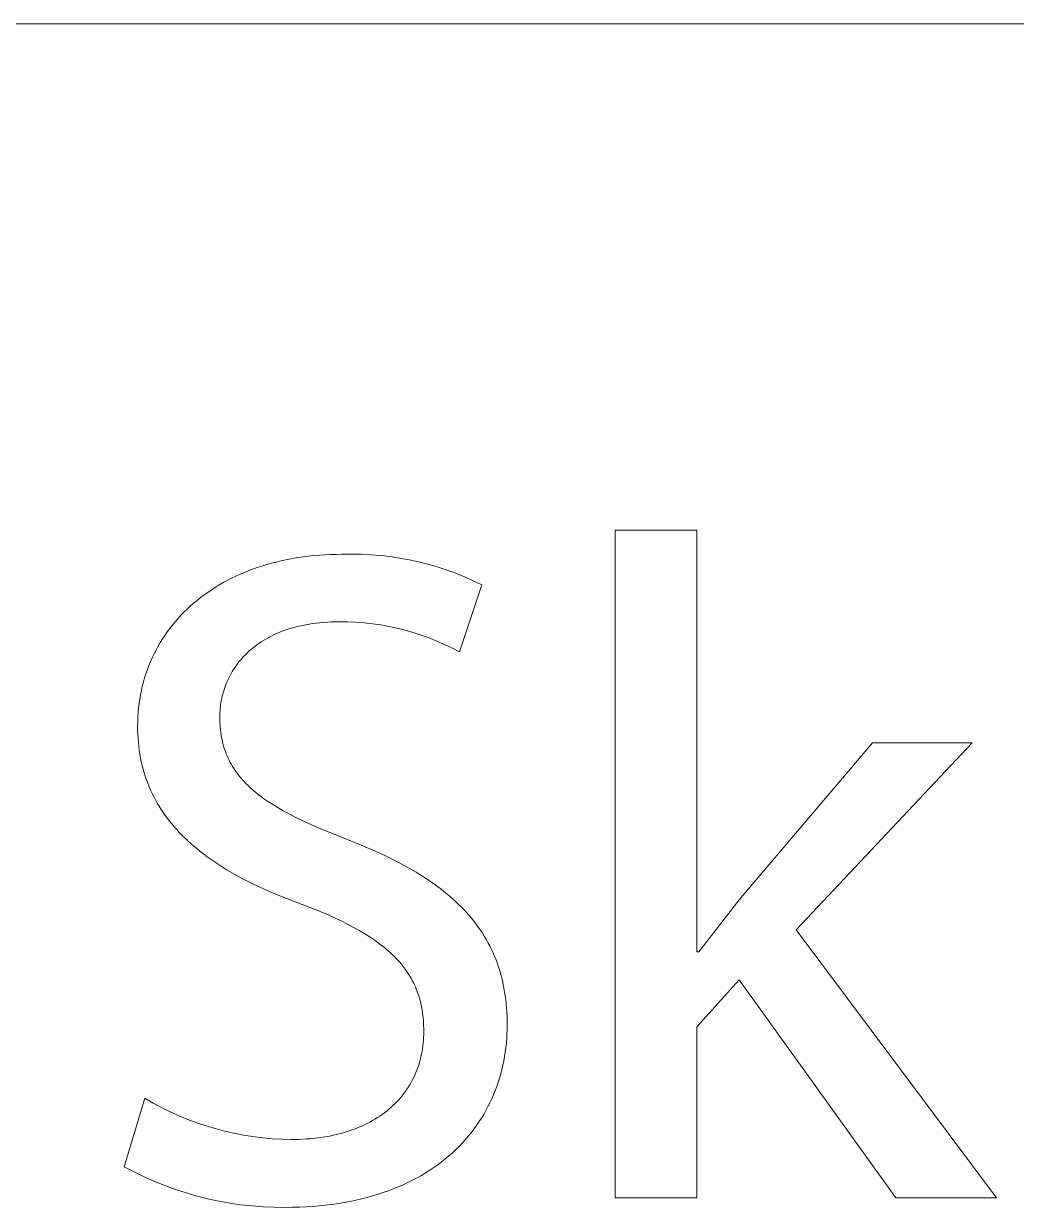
# Model space of a CAD drawing. Header units: millimetres. Extents: x -582 to 3448, y -204 to 2611.
# Drawn here: x 3112.7 to 3155.4, y -29.8 to 21 of the extents above; entities that cross this region are included whole.
import ezdxf

# ---------------------------------------------------------------- set-up
doc = ezdxf.new("R2010")
doc.units = ezdxf.units.MM
doc.header["$MEASUREMENT"] = 0
doc.layers.add('Domyślny', color=7, linetype='Continuous', true_color=0x000000)

msp = doc.modelspace()

# ---------------------------------------------------------------- linework, layer by layer
at = {"layer": 'Domyślny', "color": 18, "lineweight": 15, "true_color": 0x000000}
for p, q in [((1925.065, 21.042), (3448.113, 21.042)), ((3138.13, -29.361), (3138.13, -0.708)), ((3138.13, -0.708), (3141.646, -0.708)), ((3141.646, -0.708), (3141.646, -18.799)), ((3123.62, -2.057), (3123.835, -2.007)), ((3123.835, -2.007), (3124.053, -1.961)), ((3124.053, -1.961), (3124.274, -1.92)), ((3124.274, -1.92), (3124.498, -1.882)), ((3124.498, -1.882), (3124.725, -1.849)), ((3124.725, -1.849), (3124.955, -1.82)), ((3124.955, -1.82), (3125.188, -1.796)), ((3125.188, -1.796), (3125.424, -1.775)), ((3125.424, -1.775), (3125.662, -1.76)), ((3125.662, -1.76), (3125.903, -1.748)), ((3125.903, -1.748), (3126.147, -1.741)), ((3126.147, -1.741), (3126.394, -1.739)), ((3126.394, -1.739), (3126.808, -1.731)), ((3126.808, -1.731), (3127.223, -1.738)), ((3127.223, -1.738), (3127.637, -1.758)), ((3127.637, -1.758), (3128.05, -1.792)), ((3128.05, -1.792), (3128.462, -1.839)), ((3128.462, -1.839), (3128.872, -1.901)), ((3128.872, -1.901), (3129.28, -1.976)), ((3129.28, -1.976), (3129.685, -2.064)), ((3122.015, -2.597), (3122.204, -2.516)), ((3122.204, -2.516), (3122.396, -2.439)), ((3122.396, -2.439), (3122.592, -2.366)), ((3122.592, -2.366), (3122.791, -2.296)), ((3122.791, -2.296), (3122.994, -2.23)), ((3122.994, -2.23), (3123.199, -2.169)), ((3123.199, -2.169), (3123.408, -2.111)), ((3123.408, -2.111), (3123.62, -2.057)), ((3129.685, -2.064), (3130.087, -2.166)), ((3130.087, -2.166), (3130.485, -2.282)), ((3130.485, -2.282), (3130.879, -2.41)), ((3130.879, -2.41), (3131.269, -2.552)), ((3121.121, -3.055), (3121.293, -2.956)), ((3121.293, -2.956), (3121.468, -2.861)), ((3121.468, -2.861), (3121.647, -2.769)), ((3121.647, -2.769), (3121.829, -2.681)), ((3121.829, -2.681), (3122.015, -2.597)), ((3131.269, -2.552), (3131.653, -2.707)), ((3131.653, -2.707), (3132.032, -2.874)), ((3132.032, -2.874), (3132.406, -3.054)), ((3120.317, -3.599), (3120.471, -3.484)), ((3120.471, -3.484), (3120.628, -3.372)), ((3120.628, -3.372), (3120.788, -3.263)), ((3120.788, -3.263), (3120.953, -3.157)), ((3120.953, -3.157), (3121.121, -3.055)), ((3132.406, -3.054), (3131.44, -5.926)), ((3119.742, -4.092), (3119.88, -3.964)), ((3119.88, -3.964), (3120.022, -3.839)), ((3120.022, -3.839), (3120.168, -3.718)), ((3120.168, -3.718), (3120.317, -3.599)), ((3119.231, -4.633), (3119.353, -4.494)), ((3119.353, -4.494), (3119.479, -4.357)), ((3119.479, -4.357), (3119.608, -4.223)), ((3119.608, -4.223), (3119.742, -4.092)), ((3118.785, -5.22), (3118.89, -5.069)), ((3118.89, -5.069), (3118.999, -4.921)), ((3118.999, -4.921), (3119.113, -4.776)), ((3119.113, -4.776), (3119.231, -4.633)), ((3123.788, -5.058), (3123.67, -5.106)), ((3123.909, -5.013), (3123.788, -5.058)), ((3124.033, -4.97), (3123.909, -5.013)), ((3124.16, -4.929), (3124.033, -4.97)), ((3124.291, -4.89), (3124.16, -4.929)), ((3124.424, -4.854), (3124.291, -4.89)), ((3124.561, -4.821), (3124.424, -4.854)), ((3124.7, -4.79), (3124.561, -4.821)), ((3124.843, -4.762), (3124.7, -4.79)), ((3124.989, -4.737), (3124.843, -4.762)), ((3125.138, -4.714), (3124.989, -4.737)), ((3125.29, -4.694), (3125.138, -4.714)), ((3125.446, -4.677), (3125.29, -4.694)), ((3125.605, -4.663), (3125.446, -4.677)), ((3125.767, -4.652), (3125.605, -4.663)), ((3125.932, -4.644), (3125.767, -4.652)), ((3126.101, -4.64), (3125.932, -4.644)), ((3126.273, -4.638), (3126.101, -4.64)), ((3126.632, -4.641), (3126.273, -4.638)), ((3126.99, -4.656), (3126.632, -4.641)), ((3127.348, -4.684), (3126.99, -4.656)), ((3127.704, -4.723), (3127.348, -4.684)), ((3128.059, -4.774), (3127.704, -4.723)), ((3128.413, -4.838), (3128.059, -4.774)), ((3128.763, -4.913), (3128.413, -4.838)), ((3129.112, -4.999), (3128.763, -4.913)), ((3129.457, -5.098), (3129.112, -4.999)), ((3118.495, -5.688), (3118.587, -5.529)), ((3118.587, -5.529), (3118.684, -5.373)), ((3118.684, -5.373), (3118.785, -5.22)), ((3122.83, -5.562), (3122.738, -5.627)), ((3122.925, -5.498), (3122.83, -5.562)), ((3123.023, -5.436), (3122.925, -5.498)), ((3123.123, -5.376), (3123.023, -5.436)), ((3123.227, -5.318), (3123.123, -5.376)), ((3123.333, -5.262), (3123.227, -5.318)), ((3123.442, -5.208), (3123.333, -5.262)), ((3123.555, -5.156), (3123.442, -5.208)), ((3123.67, -5.106), (3123.555, -5.156)), ((3129.798, -5.208), (3129.457, -5.098)), ((3130.136, -5.329), (3129.798, -5.208)), ((3130.469, -5.462), (3130.136, -5.329)), ((3130.798, -5.606), (3130.469, -5.462)), ((3118.244, -6.178), (3118.323, -6.012)), ((3118.323, -6.012), (3118.407, -5.849)), ((3118.407, -5.849), (3118.495, -5.688)), ((3122.245, -6.051), (3122.172, -6.126)), ((3122.32, -5.977), (3122.245, -6.051)), ((3122.399, -5.904), (3122.32, -5.977)), ((3122.479, -5.832), (3122.399, -5.904)), ((3122.563, -5.762), (3122.479, -5.832)), ((3122.649, -5.694), (3122.563, -5.762)), ((3122.738, -5.627), (3122.649, -5.694)), ((3131.121, -5.761), (3130.798, -5.606)), ((3131.44, -5.926), (3131.121, -5.761)), ((3118.034, -6.689), (3118.1, -6.517)), ((3118.1, -6.517), (3118.17, -6.346)), ((3118.17, -6.346), (3118.244, -6.178)), ((3121.792, -6.604), (3121.737, -6.687)), ((3121.849, -6.522), (3121.792, -6.604)), ((3121.908, -6.441), (3121.849, -6.522)), ((3121.97, -6.36), (3121.908, -6.441)), ((3122.035, -6.281), (3121.97, -6.36)), ((3122.102, -6.203), (3122.035, -6.281)), ((3122.172, -6.126), (3122.102, -6.203)), ((3117.866, -7.221), (3117.917, -7.042)), ((3117.917, -7.042), (3117.973, -6.864)), ((3117.973, -6.864), (3118.034, -6.689)), ((3121.503, -7.113), (3121.463, -7.2)), ((3121.545, -7.027), (3121.503, -7.113)), ((3121.589, -6.941), (3121.545, -7.027)), ((3121.636, -6.855), (3121.589, -6.941)), ((3121.685, -6.771), (3121.636, -6.855)), ((3121.737, -6.687), (3121.685, -6.771)), ((3117.74, -7.771), (3117.777, -7.586)), ((3117.777, -7.586), (3117.819, -7.402)), ((3117.819, -7.402), (3117.866, -7.221)), ((3121.329, -7.553), (3121.302, -7.641)), ((3121.359, -7.464), (3121.329, -7.553)), ((3121.392, -7.376), (3121.359, -7.464)), ((3121.426, -7.288), (3121.392, -7.376)), ((3121.463, -7.2), (3121.426, -7.288)), ((3117.68, -8.148), (3117.707, -7.958)), ((3117.707, -7.958), (3117.74, -7.771)), ((3121.198, -8.087), (3121.184, -8.176)), ((3121.214, -7.998), (3121.198, -8.087)), ((3121.233, -7.909), (3121.214, -7.998)), ((3121.254, -7.82), (3121.233, -7.909)), ((3121.277, -7.73), (3121.254, -7.82)), ((3121.302, -7.641), (3121.277, -7.73)), ((3117.627, -8.726), (3117.639, -8.531)), ((3117.639, -8.531), (3117.657, -8.339)), ((3117.657, -8.339), (3117.68, -8.148)), ((3121.147, -8.617), (3121.146, -8.704)), ((3121.15, -8.53), (3121.147, -8.617)), ((3121.156, -8.442), (3121.15, -8.53)), ((3121.163, -8.353), (3121.156, -8.442)), ((3121.173, -8.265), (3121.163, -8.353)), ((3121.184, -8.176), (3121.173, -8.265)), ((3117.616, -9.12), (3117.619, -8.922)), ((3117.618, -9.299), (3117.616, -9.12)), ((3117.619, -8.922), (3117.627, -8.726)), ((3121.146, -8.704), (3121.147, -8.823)), ((3121.147, -8.823), (3121.151, -8.94)), ((3121.151, -8.94), (3121.157, -9.055)), ((3121.157, -9.055), (3121.166, -9.168)), ((3117.624, -9.475), (3117.618, -9.299)), ((3117.634, -9.648), (3117.624, -9.475)), ((3117.648, -9.82), (3117.634, -9.648)), ((3121.166, -9.168), (3121.177, -9.279)), ((3121.177, -9.279), (3121.19, -9.389)), ((3121.19, -9.389), (3121.206, -9.497)), ((3121.206, -9.497), (3121.224, -9.603)), ((3121.224, -9.603), (3121.245, -9.708)), ((3117.666, -9.989), (3117.648, -9.82)), ((3117.688, -10.156), (3117.666, -9.989)), ((3117.713, -10.322), (3117.688, -10.156)), ((3121.245, -9.708), (3121.269, -9.811)), ((3121.269, -9.811), (3121.295, -9.912)), ((3121.295, -9.912), (3121.323, -10.012)), ((3121.323, -10.012), (3121.354, -10.111)), ((3121.354, -10.111), (3121.388, -10.208)), ((3143.458, -16.572), (3149.188, -9.834)), ((3153.47, -9.834), (3145.914, -17.86)), ((3149.188, -9.834), (3153.47, -9.834)), ((3117.742, -10.485), (3117.713, -10.322)), ((3117.775, -10.645), (3117.742, -10.485)), ((3117.812, -10.804), (3117.775, -10.645)), ((3121.388, -10.208), (3121.424, -10.304)), ((3121.424, -10.304), (3121.463, -10.398)), ((3121.463, -10.398), (3121.504, -10.491)), ((3121.504, -10.491), (3121.548, -10.583)), ((3121.548, -10.583), (3121.595, -10.673)), ((3117.853, -10.961), (3117.812, -10.804)), ((3117.897, -11.116), (3117.853, -10.961)), ((3117.945, -11.269), (3117.897, -11.116)), ((3121.595, -10.673), (3121.644, -10.762)), ((3121.644, -10.762), (3121.695, -10.85)), ((3121.695, -10.85), (3121.75, -10.937)), ((3121.75, -10.937), (3121.807, -11.022)), ((3121.807, -11.022), (3121.867, -11.107)), ((3121.867, -11.107), (3121.929, -11.19)), ((3117.997, -11.419), (3117.945, -11.269)), ((3118.053, -11.568), (3117.997, -11.419)), ((3118.112, -11.715), (3118.053, -11.568)), ((3121.929, -11.19), (3121.994, -11.272)), ((3121.994, -11.272), (3122.062, -11.354)), ((3122.062, -11.354), (3122.132, -11.434)), ((3122.132, -11.434), (3122.205, -11.513)), ((3122.205, -11.513), (3122.281, -11.592)), ((3122.281, -11.592), (3122.36, -11.669)), ((3122.36, -11.669), (3122.441, -11.746)), ((3118.175, -11.86), (3118.112, -11.715)), ((3118.241, -12.002), (3118.175, -11.86)), ((3118.311, -12.143), (3118.241, -12.002)), ((3118.384, -12.283), (3118.311, -12.143)), ((3122.441, -11.746), (3122.525, -11.822)), ((3122.525, -11.822), (3122.612, -11.897)), ((3122.612, -11.897), (3122.702, -11.971)), ((3122.702, -11.971), (3122.794, -12.045)), ((3122.794, -12.045), (3122.889, -12.118)), ((3122.889, -12.118), (3122.987, -12.19)), ((3122.987, -12.19), (3123.192, -12.333)), ((3118.461, -12.42), (3118.384, -12.283)), ((3118.542, -12.555), (3118.461, -12.42)), ((3118.626, -12.689), (3118.542, -12.555)), ((3118.713, -12.82), (3118.626, -12.689)), ((3123.192, -12.333), (3123.408, -12.473)), ((3123.408, -12.473), (3123.635, -12.612)), ((3123.635, -12.612), (3123.874, -12.749)), ((3118.804, -12.95), (3118.713, -12.82)), ((3118.899, -13.078), (3118.804, -12.95)), ((3118.997, -13.205), (3118.899, -13.078)), ((3119.098, -13.329), (3118.997, -13.205)), ((3123.874, -12.749), (3124.124, -12.885)), ((3124.124, -12.885), (3124.386, -13.019)), ((3124.386, -13.019), (3124.66, -13.153)), ((3124.66, -13.153), (3125.243, -13.419)), ((3119.202, -13.452), (3119.098, -13.329)), ((3119.31, -13.574), (3119.202, -13.452)), ((3119.421, -13.693), (3119.31, -13.574)), ((3119.536, -13.811), (3119.421, -13.693)), ((3125.243, -13.419), (3125.875, -13.684)), ((3125.875, -13.684), (3126.555, -13.952)), ((3119.653, -13.927), (3119.536, -13.811)), ((3119.774, -14.042), (3119.653, -13.927)), ((3119.898, -14.155), (3119.774, -14.042)), ((3120.026, -14.266), (3119.898, -14.155)), ((3126.555, -13.952), (3127.391, -14.292)), ((3120.156, -14.376), (3120.026, -14.266)), ((3120.29, -14.484), (3120.156, -14.376)), ((3120.427, -14.591), (3120.29, -14.484)), ((3120.567, -14.696), (3120.427, -14.591)), ((3120.856, -14.902), (3120.567, -14.696)), ((3127.391, -14.292), (3127.789, -14.466)), ((3127.789, -14.466), (3128.174, -14.644)), ((3128.174, -14.644), (3128.546, -14.825)), ((3121.157, -15.101), (3120.856, -14.902)), ((3121.47, -15.296), (3121.157, -15.101)), ((3128.546, -14.825), (3128.904, -15.01)), ((3128.904, -15.01), (3129.249, -15.199)), ((3129.249, -15.199), (3129.581, -15.392)), ((3121.795, -15.484), (3121.47, -15.296)), ((3122.131, -15.667), (3121.795, -15.484)), ((3122.479, -15.845), (3122.131, -15.667)), ((3129.581, -15.392), (3129.899, -15.59)), ((3129.899, -15.59), (3130.204, -15.792)), ((3122.839, -16.018), (3122.479, -15.845)), ((3123.209, -16.186), (3122.839, -16.018)), ((3123.59, -16.349), (3123.209, -16.186)), ((3130.204, -15.792), (3130.495, -16)), ((3130.495, -16), (3130.636, -16.106)), ((3130.636, -16.106), (3130.773, -16.213)), ((3130.773, -16.213), (3130.907, -16.321)), ((3123.982, -16.507), (3123.59, -16.349)), ((3124.384, -16.661), (3123.982, -16.507)), ((3124.796, -16.81), (3124.384, -16.661)), ((3130.907, -16.321), (3131.037, -16.431)), ((3131.037, -16.431), (3131.165, -16.542)), ((3131.165, -16.542), (3131.288, -16.655)), ((3131.288, -16.655), (3131.409, -16.769)), ((3131.409, -16.769), (3131.526, -16.885)), ((3141.727, -18.799), (3143.458, -16.572)), ((3125.458, -17.075), (3124.796, -16.81)), ((3125.769, -17.209), (3125.458, -17.075)), ((3126.068, -17.343), (3125.769, -17.209)), ((3131.526, -16.885), (3131.64, -17.002)), ((3131.64, -17.002), (3131.75, -17.121)), ((3131.75, -17.121), (3131.857, -17.241)), ((3131.857, -17.241), (3131.961, -17.363)), ((3126.355, -17.479), (3126.068, -17.343)), ((3126.629, -17.615), (3126.355, -17.479)), ((3126.891, -17.754), (3126.629, -17.615)), ((3127.141, -17.893), (3126.891, -17.754)), ((3131.961, -17.363), (3132.061, -17.487)), ((3132.061, -17.487), (3132.158, -17.613)), ((3132.158, -17.613), (3132.251, -17.74)), ((3132.251, -17.74), (3132.341, -17.869)), ((3127.379, -18.035), (3127.141, -17.893)), ((3127.606, -18.178), (3127.379, -18.035)), ((3127.821, -18.324), (3127.606, -18.178)), ((3132.341, -17.869), (3132.428, -18)), ((3132.428, -18), (3132.511, -18.133)), ((3132.511, -18.133), (3132.591, -18.267)), ((3132.591, -18.267), (3132.668, -18.404)), ((3145.914, -17.86), (3154.516, -29.361)), ((3128.024, -18.472), (3127.821, -18.324)), ((3128.122, -18.547), (3128.024, -18.472)), ((3128.217, -18.623), (3128.122, -18.547)), ((3128.309, -18.699), (3128.217, -18.623)), ((3128.398, -18.776), (3128.309, -18.699)), ((3128.484, -18.854), (3128.398, -18.776)), ((3132.668, -18.404), (3132.741, -18.542)), ((3132.741, -18.542), (3132.811, -18.683)), ((3132.811, -18.683), (3132.877, -18.825)), ((3141.646, -18.799), (3141.727, -18.799)), ((3128.568, -18.932), (3128.484, -18.854)), ((3128.649, -19.012), (3128.568, -18.932)), ((3128.727, -19.092), (3128.649, -19.012)), ((3128.803, -19.173), (3128.727, -19.092)), ((3128.876, -19.255), (3128.803, -19.173)), ((3128.946, -19.337), (3128.876, -19.255)), ((3132.877, -18.825), (3132.94, -18.969)), ((3132.94, -18.969), (3133, -19.116)), ((3133, -19.116), (3133.056, -19.264)), ((3133.056, -19.264), (3133.109, -19.415)), ((3129.013, -19.421), (3128.946, -19.337)), ((3129.078, -19.505), (3129.013, -19.421)), ((3129.141, -19.591), (3129.078, -19.505)), ((3129.201, -19.677), (3129.141, -19.591)), ((3129.258, -19.764), (3129.201, -19.677)), ((3129.313, -19.853), (3129.258, -19.764)), ((3133.109, -19.415), (3133.159, -19.568)), ((3133.159, -19.568), (3133.205, -19.723)), ((3133.205, -19.723), (3133.247, -19.88)), ((3129.365, -19.942), (3129.313, -19.853)), ((3129.415, -20.033), (3129.365, -19.942)), ((3129.462, -20.124), (3129.415, -20.033)), ((3129.506, -20.217), (3129.462, -20.124)), ((3129.549, -20.311), (3129.506, -20.217)), ((3129.589, -20.406), (3129.549, -20.311)), ((3133.247, -19.88), (3133.286, -20.04)), ((3133.286, -20.04), (3133.322, -20.201)), ((3133.322, -20.201), (3133.355, -20.365)), ((3143.458, -20.007), (3141.646, -22.02)), ((3150.195, -29.361), (3143.458, -20.007)), ((3129.626, -20.502), (3129.589, -20.406)), ((3129.661, -20.599), (3129.626, -20.502)), ((3129.694, -20.698), (3129.661, -20.599)), ((3129.724, -20.798), (3129.694, -20.698)), ((3129.752, -20.899), (3129.724, -20.798)), ((3133.355, -20.365), (3133.384, -20.532)), ((3133.384, -20.532), (3133.409, -20.7)), ((3133.409, -20.7), (3133.432, -20.872)), ((3129.777, -21.001), (3129.752, -20.899)), ((3129.801, -21.105), (3129.777, -21.001)), ((3129.822, -21.21), (3129.801, -21.105)), ((3129.84, -21.316), (3129.822, -21.21)), ((3129.857, -21.424), (3129.84, -21.316)), ((3133.432, -20.872), (3133.45, -21.045)), ((3133.45, -21.045), (3133.466, -21.221)), ((3133.466, -21.221), (3133.478, -21.4)), ((3129.871, -21.533), (3129.857, -21.424)), ((3129.883, -21.644), (3129.871, -21.533)), ((3129.893, -21.756), (3129.883, -21.644)), ((3129.9, -21.869), (3129.893, -21.756)), ((3133.478, -21.4), (3133.486, -21.581)), ((3133.486, -21.581), (3133.491, -21.764)), ((3133.491, -21.764), (3133.493, -21.95)), ((3129.905, -21.984), (3129.9, -21.869)), ((3129.904, -22.473), (3129.908, -22.347)), ((3129.909, -22.101), (3129.905, -21.984)), ((3129.908, -22.347), (3129.91, -22.219)), ((3129.91, -22.219), (3129.909, -22.101)), ((3133.484, -22.341), (3133.473, -22.535)), ((3133.491, -22.146), (3133.484, -22.341)), ((3133.493, -21.95), (3133.491, -22.146)), ((3141.646, -22.02), (3141.646, -29.361)), ((3129.855, -22.966), (3129.871, -22.845)), ((3129.871, -22.845), (3129.885, -22.722)), ((3129.885, -22.722), (3129.896, -22.598)), ((3129.896, -22.598), (3129.904, -22.473)), ((3133.457, -22.728), (3133.436, -22.92)), ((3133.473, -22.535), (3133.457, -22.728)), ((3129.758, -23.437), (3129.786, -23.322)), ((3129.786, -23.322), (3129.812, -23.204)), ((3129.812, -23.204), (3129.835, -23.086)), ((3129.835, -23.086), (3129.855, -22.966)), ((3133.381, -23.301), (3133.347, -23.489)), ((3133.411, -23.111), (3133.381, -23.301)), ((3133.436, -22.92), (3133.411, -23.111)), ((3129.614, -23.885), (3129.654, -23.775)), ((3129.654, -23.775), (3129.692, -23.664)), ((3129.692, -23.664), (3129.726, -23.551)), ((3129.726, -23.551), (3129.758, -23.437)), ((3133.265, -23.861), (3133.217, -24.045)), ((3133.309, -23.676), (3133.265, -23.861)), ((3133.347, -23.489), (3133.309, -23.676)), ((3129.369, -24.409), (3129.424, -24.308)), ((3129.424, -24.308), (3129.476, -24.204)), ((3129.476, -24.204), (3129.525, -24.099)), ((3129.525, -24.099), (3129.571, -23.993)), ((3129.571, -23.993), (3129.614, -23.885)), ((3133.165, -24.227), (3133.108, -24.408)), ((3133.217, -24.045), (3133.165, -24.227)), ((3128.983, -24.982), (3129.054, -24.891)), ((3129.054, -24.891), (3129.123, -24.798)), ((3129.123, -24.798), (3129.188, -24.704)), ((3129.188, -24.704), (3129.251, -24.607)), ((3129.251, -24.607), (3129.312, -24.509)), ((3129.312, -24.509), (3129.369, -24.409)), ((3132.979, -24.764), (3132.908, -24.939)), ((3133.046, -24.587), (3132.979, -24.764)), ((3133.108, -24.408), (3133.046, -24.587)), ((3117.039, -28.03), (3117.925, -25.091)), ((3117.925, -25.091), (3118.283, -25.297)), ((3118.283, -25.297), (3118.648, -25.492)), ((3128.586, -25.41), (3128.671, -25.328)), ((3128.671, -25.328), (3128.753, -25.245)), ((3128.753, -25.245), (3128.832, -25.159)), ((3128.832, -25.159), (3128.909, -25.072)), ((3128.909, -25.072), (3128.983, -24.982)), ((3132.753, -25.284), (3132.668, -25.453)), ((3132.833, -25.113), (3132.753, -25.284)), ((3132.908, -24.939), (3132.833, -25.113)), ((3118.648, -25.492), (3119.019, -25.674)), ((3119.019, -25.674), (3119.396, -25.844)), ((3119.396, -25.844), (3119.779, -26.002)), ((3127.919, -25.925), (3128.022, -25.858)), ((3128.022, -25.858), (3128.122, -25.788)), ((3128.122, -25.788), (3128.22, -25.717)), ((3128.22, -25.717), (3128.316, -25.643)), ((3128.316, -25.643), (3128.408, -25.567)), ((3128.408, -25.567), (3128.498, -25.49)), ((3128.498, -25.49), (3128.586, -25.41)), ((3132.484, -25.785), (3132.385, -25.948)), ((3132.578, -25.621), (3132.484, -25.785)), ((3132.668, -25.453), (3132.578, -25.621)), ((3119.779, -26.002), (3120.166, -26.146)), ((3120.166, -26.146), (3120.558, -26.278)), ((3120.558, -26.278), (3120.954, -26.397)), ((3120.954, -26.397), (3121.354, -26.502)), ((3126.878, -26.434), (3127.004, -26.387)), ((3127.004, -26.387), (3127.127, -26.337)), ((3127.127, -26.337), (3127.248, -26.285)), ((3127.248, -26.285), (3127.366, -26.23)), ((3127.366, -26.23), (3127.481, -26.174)), ((3127.481, -26.174), (3127.595, -26.115)), ((3127.595, -26.115), (3127.705, -26.054)), ((3127.705, -26.054), (3127.813, -25.991)), ((3127.813, -25.991), (3127.919, -25.925)), ((3132.061, -26.422), (3131.944, -26.574)), ((3132.174, -26.266), (3132.061, -26.422)), ((3132.282, -26.108), (3132.174, -26.266)), ((3132.385, -25.948), (3132.282, -26.108)), ((3121.354, -26.502), (3121.757, -26.594)), ((3121.757, -26.594), (3122.163, -26.673)), ((3122.163, -26.673), (3122.571, -26.738)), ((3122.571, -26.738), (3122.982, -26.79)), ((3122.982, -26.79), (3123.393, -26.828)), ((3123.393, -26.828), (3123.806, -26.852)), ((3123.806, -26.852), (3124.219, -26.862)), ((3124.219, -26.862), (3124.551, -26.857)), ((3124.551, -26.857), (3124.714, -26.85)), ((3124.714, -26.85), (3124.874, -26.84)), ((3124.874, -26.84), (3125.032, -26.828)), ((3125.032, -26.828), (3125.188, -26.813)), ((3125.188, -26.813), (3125.341, -26.795)), ((3125.341, -26.795), (3125.493, -26.775)), ((3125.493, -26.775), (3125.642, -26.752)), ((3125.642, -26.752), (3125.789, -26.727)), ((3125.789, -26.727), (3125.933, -26.699)), ((3125.933, -26.699), (3126.075, -26.668)), ((3126.075, -26.668), (3126.215, -26.636)), ((3126.215, -26.636), (3126.352, -26.6)), ((3126.352, -26.6), (3126.488, -26.562)), ((3126.488, -26.562), (3126.62, -26.522)), ((3126.62, -26.522), (3126.751, -26.479)), ((3126.751, -26.479), (3126.878, -26.434)), ((3131.695, -26.872), (3131.563, -27.016)), ((3131.822, -26.724), (3131.695, -26.872)), ((3131.944, -26.574), (3131.822, -26.724)), ((3131.141, -27.433), (3130.991, -27.566)), ((3131.287, -27.297), (3131.141, -27.433)), ((3131.427, -27.158), (3131.287, -27.297)), ((3131.563, -27.016), (3131.427, -27.158)), ((3130.512, -27.945), (3130.343, -28.065)), ((3130.676, -27.822), (3130.512, -27.945)), ((3130.836, -27.695), (3130.676, -27.822)), ((3130.991, -27.566), (3130.836, -27.695)), ((3117.466, -28.255), (3117.039, -28.03)), ((3117.9, -28.466), (3117.466, -28.255)), ((3129.808, -28.403), (3129.62, -28.509)), ((3129.991, -28.294), (3129.808, -28.403)), ((3130.169, -28.181), (3129.991, -28.294)), ((3130.343, -28.065), (3130.169, -28.181)), ((3118.34, -28.662), (3117.9, -28.466)), ((3118.788, -28.842), (3118.34, -28.662)), ((3119.241, -29.007), (3118.788, -28.842)), ((3128.82, -28.894), (3128.609, -28.98)), ((3129.027, -28.803), (3128.82, -28.894)), ((3129.23, -28.709), (3129.027, -28.803)), ((3129.427, -28.611), (3129.23, -28.709)), ((3129.62, -28.509), (3129.427, -28.611)), ((3119.699, -29.156), (3119.241, -29.007)), ((3120.163, -29.29), (3119.699, -29.156)), ((3120.63, -29.407), (3120.163, -29.29)), ((3121.102, -29.509), (3120.63, -29.407)), ((3126.993, -29.468), (3126.743, -29.52)), ((3127.238, -29.411), (3126.993, -29.468)), ((3127.478, -29.35), (3127.238, -29.411)), ((3127.714, -29.285), (3127.478, -29.35)), ((3127.945, -29.215), (3127.714, -29.285)), ((3128.171, -29.141), (3127.945, -29.215)), ((3128.392, -29.063), (3128.171, -29.141)), ((3128.609, -28.98), (3128.392, -29.063)), ((3141.646, -29.361), (3138.13, -29.361)), ((3154.516, -29.361), (3150.195, -29.361)), ((3121.576, -29.594), (3121.102, -29.509)), ((3122.054, -29.663), (3121.576, -29.594)), ((3122.533, -29.716), (3122.054, -29.663)), ((3123.014, -29.752), (3122.533, -29.716)), ((3123.496, -29.772), (3123.014, -29.752)), ((3123.978, -29.775), (3123.496, -29.772)), ((3124.276, -29.772), (3123.978, -29.775)), ((3124.57, -29.764), (3124.276, -29.772)), ((3124.858, -29.751), (3124.57, -29.764)), ((3125.142, -29.733), (3124.858, -29.751)), ((3125.421, -29.71), (3125.142, -29.733)), ((3125.695, -29.681), (3125.421, -29.71)), ((3125.964, -29.648), (3125.695, -29.681)), ((3126.229, -29.61), (3125.964, -29.648)), ((3126.488, -29.567), (3126.229, -29.61)), ((3126.743, -29.52), (3126.488, -29.567))]:
    msp.add_line(p, q, dxfattribs=at)

doc.saveas('drawing.dxf')
